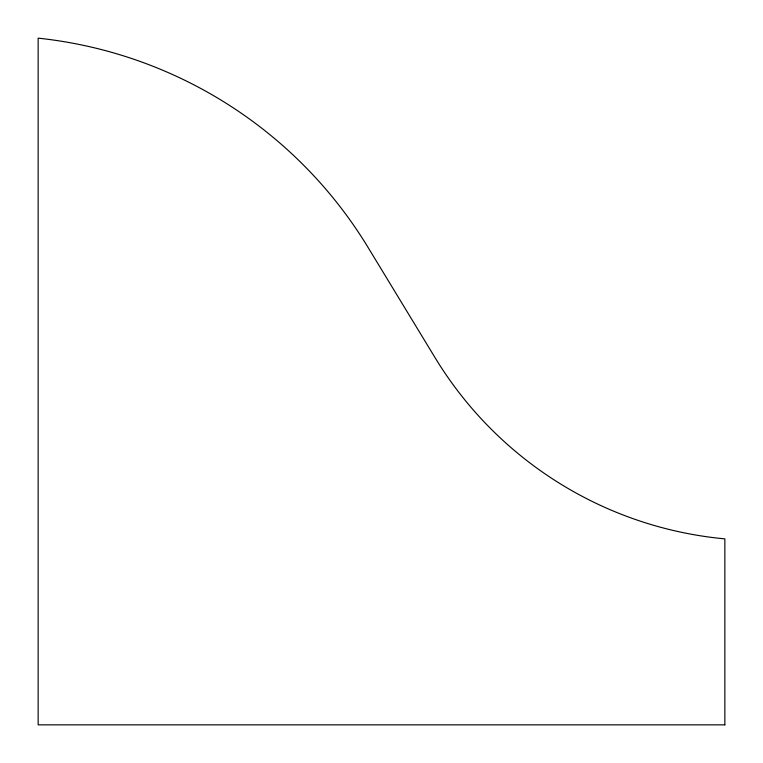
<?xml version="1.0" encoding="UTF-8"?>
<svg xmlns="http://www.w3.org/2000/svg" width="763" height="763" viewBox="0 0 763 763"><rect width="100%" height="100%" fill="white"/><g stroke="black" fill="none" stroke-linecap="round" stroke-linejoin="round"><path stroke-width="1.14" d="M724.85 724.85L38.15 724.85L38.15 38.15A440.241 440.241 0 0 1 367.985 247.298L435.091 357.713A380.317 380.317 0 0 0 724.85 538.869L724.85 724.85"/></g></svg>
